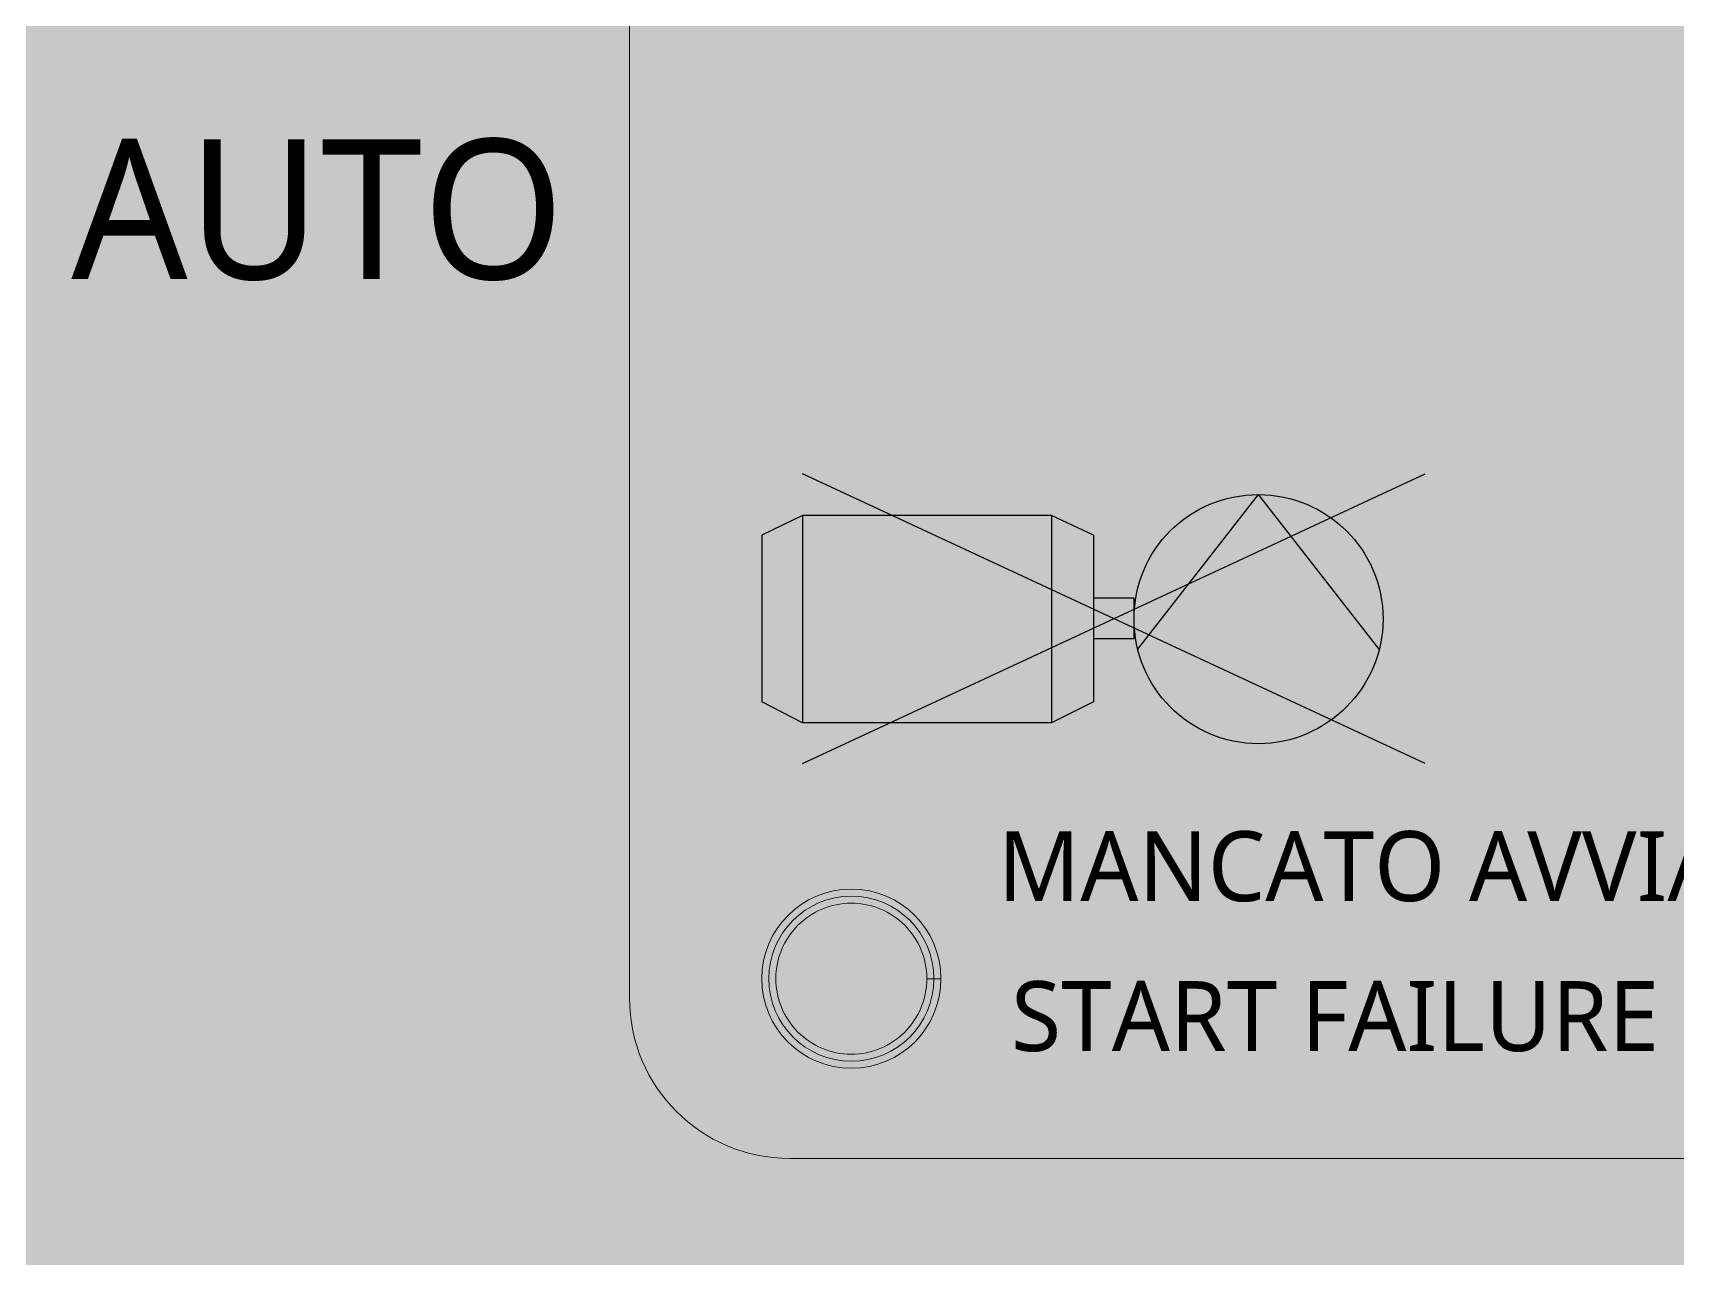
# Model space of a CAD drawing. Header units: millimetres. Extents: x -27 to 294, y 105 to 354.
# Drawn here: x 75.38 to 116.48, y 211.56 to 242.19 of the extents above; entities that cross this region are included whole.
import ezdxf

# ---------------------------------------------------------------- set-up
doc = ezdxf.new("R2010")
doc.units = ezdxf.units.MM
doc.header["$MEASUREMENT"] = 0
doc.layers.add('CEA-SMART REV3', color=7, linetype='Continuous', lineweight=0)

# ---------------------------------------------------------------- blocks, each defined once
blk = doc.blocks.new('Block_4')
at = {"layer": 'CEA-SMART REV3', "true_color": 0x1d1d1b, "transparency": 33554687}
h = blk.add_hatch(color=250, dxfattribs=at)
h.dxf.hatch_style = 2
edge = h.paths.add_edge_path()
edge.add_spline(control_points=[(97.902, 218.543), (97.902, 218.543), (97.726, 218.543), (97.726, 218.543), (97.726, 218.021), (97.515, 217.551), (97.173, 217.208), (96.831, 216.867), (96.361, 216.655), (95.839, 216.655), (95.317, 216.655), (94.847, 216.867), (94.505, 217.208), (94.163, 217.551), (93.952, 218.021), (93.952, 218.543), (93.952, 219.064), (94.163, 219.535), (94.505, 219.877), (94.847, 220.219), (95.317, 220.429), (95.839, 220.429), (96.361, 220.429), (96.831, 220.219), (97.173, 219.877), (97.515, 219.535), (97.726, 219.064), (97.726, 218.543), (97.726, 218.543), (97.902, 218.543), (97.902, 218.543), (97.902, 218.543), (98.079, 218.543), (98.079, 218.543), (98.079, 219.779), (97.076, 220.782), (95.839, 220.782), (94.602, 220.782), (93.6, 219.779), (93.6, 218.543), (93.6, 217.306), (94.602, 216.303), (95.839, 216.303), (97.076, 216.303), (98.079, 217.306), (98.079, 218.543), (98.079, 218.543), (97.902, 218.543), (97.902, 218.543), (97.902, 218.543), (97.902, 218.543), (97.902, 218.543)], knot_values=[0, 0, 0, 0, 1, 1, 1, 2, 2, 2, 3, 3, 3, 4, 4, 4, 5, 5, 5, 6, 6, 6, 7, 7, 7, 8, 8, 8, 9, 9, 9, 10, 10, 10, 11, 11, 11, 12, 12, 12, 13, 13, 13, 14, 14, 14, 15, 15, 15, 16, 16, 16, 17, 17, 17, 17], degree=3, periodic=0)
at = {"layer": 'CEA-SMART REV3', "true_color": 0x3abff0, "transparency": 33554687}
h = blk.add_hatch(color=133, dxfattribs=at)
h.dxf.hatch_style = 2
edge = h.paths.add_edge_path()
edge.add_spline(control_points=[(97.902, 218.543), (97.902, 217.403), (96.979, 216.479), (95.839, 216.479), (94.7, 216.479), (93.776, 217.403), (93.776, 218.543), (93.776, 219.682), (94.7, 220.606), (95.839, 220.606), (96.979, 220.606), (97.902, 219.682), (97.902, 218.543), (97.902, 218.543), (97.902, 218.543), (97.902, 218.543)], knot_values=[0, 0, 0, 0, 1, 1, 1, 2, 2, 2, 3, 3, 3, 4, 4, 4, 5, 5, 5, 5], degree=3, periodic=0)
at = {"layer": 'CEA-SMART REV3'}
for points, knots in [([(97.902, 218.543), (97.902, 218.543), (97.726, 218.543), (97.726, 218.543), (97.726, 218.021), (97.515, 217.551), (97.173, 217.208), (96.831, 216.867), (96.361, 216.655), (95.839, 216.655), (95.317, 216.655), (94.847, 216.867), (94.505, 217.208), (94.163, 217.551), (93.952, 218.021), (93.952, 218.543), (93.952, 219.064), (94.163, 219.535), (94.505, 219.877), (94.847, 220.219), (95.317, 220.429), (95.839, 220.429), (96.361, 220.429), (96.831, 220.219), (97.173, 219.877), (97.515, 219.535), (97.726, 219.064), (97.726, 218.543), (97.726, 218.543), (97.902, 218.543), (97.902, 218.543), (97.902, 218.543), (98.079, 218.543), (98.079, 218.543), (98.079, 219.779), (97.076, 220.782), (95.839, 220.782), (94.602, 220.782), (93.6, 219.779), (93.6, 218.543), (93.6, 217.306), (94.602, 216.303), (95.839, 216.303), (97.076, 216.303), (98.079, 217.306), (98.079, 218.543), (98.079, 218.543), (97.902, 218.543), (97.902, 218.543), (97.902, 218.543), (97.902, 218.543), (97.902, 218.543)], [0, 0, 0, 0, 1, 1, 1, 2, 2, 2, 3, 3, 3, 4, 4, 4, 5, 5, 5, 6, 6, 6, 7, 7, 7, 8, 8, 8, 9, 9, 9, 10, 10, 10, 11, 11, 11, 12, 12, 12, 13, 13, 13, 14, 14, 14, 15, 15, 15, 16, 16, 16, 17, 17, 17, 17]), ([(97.902, 218.543), (97.902, 217.403), (96.979, 216.479), (95.839, 216.479), (94.7, 216.479), (93.776, 217.403), (93.776, 218.543), (93.776, 219.682), (94.7, 220.606), (95.839, 220.606), (96.979, 220.606), (97.902, 219.682), (97.902, 218.543), (97.902, 218.543), (97.902, 218.543), (97.902, 218.543)], [0, 0, 0, 0, 1, 1, 1, 2, 2, 2, 3, 3, 3, 4, 4, 4, 5, 5, 5, 5])]:
    blk.add_open_spline(points, degree=3, knots=knots, dxfattribs=at)
blk = doc.blocks.new('Block_24')
at = {"layer": 'CEA-SMART REV3', "color": 9, "lineweight": 30, "true_color": 0xc8c8c8}
for p, q in [((103.004, 226.776), (106.019, 230.643)), ((109.034, 226.776), (106.019, 230.643)), ((94.615, 230.119), (93.6, 229.627)), ((94.615, 230.119), (94.615, 224.941)), ((100.841, 230.119), (94.615, 230.119)), ((101.89, 229.627), (100.841, 230.119)), ((100.841, 230.119), (100.841, 224.941)), ((93.6, 229.627), (93.6, 225.466)), ((101.89, 229.627), (101.89, 225.466)), ((102.906, 228.054), (101.89, 228.054)), ((102.906, 227.038), (102.906, 228.054)), ((102.906, 227.038), (101.89, 227.038)), ((94.615, 224.941), (93.6, 225.466)), ((101.89, 225.466), (100.841, 224.941)), ((100.841, 224.941), (94.615, 224.941))]:
    blk.add_line(p, q, dxfattribs=at)
for points in [[(94.615, 223.925), (94.615, 223.925), (110.181, 231.167), (110.181, 231.167)], [(110.181, 223.925), (110.181, 223.925), (94.615, 231.167), (94.615, 231.167)]]:
    blk.add_open_spline(points, degree=3, dxfattribs=at)
blk.add_open_spline([(109.132, 227.53), (109.132, 229.267), (107.723, 230.643), (106.019, 230.643), (104.282, 230.643), (102.906, 229.267), (102.906, 227.53), (102.906, 225.826), (104.282, 224.417), (106.019, 224.417), (107.723, 224.417), (109.132, 225.826), (109.132, 227.53)], degree=3, knots=[0, 0, 0, 0, 1, 1, 1, 2, 2, 2, 3, 3, 3, 4, 4, 4, 4], dxfattribs=at)

msp = doc.modelspace()

# ---------------------------------------------------------------- hatches: boundary and pattern name
at = {"layer": 'CEA-SMART REV3', "true_color": 0x1d252c, "transparency": 33554687}
h = msp.add_hatch(color=250, dxfattribs=at)
h.dxf.hatch_style = 2
edge = h.paths.add_edge_path()
edge.add_spline(control_points=[(235.837, 150.907), (235.837, 150.907), (32.837, 150.907), (32.837, 150.907), (30.075, 150.907), (27.837, 153.146), (27.837, 155.907), (27.837, 155.907), (27.837, 297.107), (27.837, 297.107), (27.837, 299.869), (30.075, 302.107), (32.837, 302.107), (32.837, 302.107), (235.837, 302.107), (235.837, 302.107), (238.598, 302.107), (240.837, 299.869), (240.837, 297.107), (240.837, 297.107), (240.837, 155.907), (240.837, 155.907), (240.837, 153.146), (238.598, 150.907), (235.837, 150.907)], knot_values=[0, 0, 0, 0, 1, 1, 1, 2, 2, 2, 3, 3, 3, 4, 4, 4, 5, 5, 5, 6, 6, 6, 7, 7, 7, 8, 8, 8, 8], degree=3, periodic=0)
at = {"layer": 'CEA-SMART REV3', "true_color": 0x000000, "transparency": 33554687}
h = msp.add_hatch(color=18, dxfattribs=at)
h.dxf.hatch_style = 2
edge = h.paths.add_edge_path()
edge.add_spline(control_points=[(174.96, 214.05), (174.96, 214.05), (94.295, 214.05), (94.295, 214.05), (92.086, 214.05), (90.295, 215.841), (90.295, 218.05), (90.295, 218.05), (90.295, 288.837), (90.295, 288.837), (90.295, 291.036), (92.095, 292.836), (94.295, 292.836), (94.295, 292.836), (174.96, 292.836), (174.96, 292.836), (177.169, 292.836), (178.96, 291.045), (178.96, 288.837), (178.96, 288.837), (178.96, 218.05), (178.96, 218.05), (178.96, 215.85), (177.16, 214.05), (174.96, 214.05), (174.96, 214.05), (174.96, 214.05), (174.96, 214.05)], knot_values=[0, 0, 0, 0, 1, 1, 1, 2, 2, 2, 3, 3, 3, 4, 4, 4, 5, 5, 5, 6, 6, 6, 7, 7, 7, 8, 8, 8, 9, 9, 9, 9], degree=3, periodic=0)

# ---------------------------------------------------------------- linework, layer by layer
at = {"layer": 'CEA-SMART REV3'}
for points, knots in [([(235.837, 150.907), (235.837, 150.907), (32.837, 150.907), (32.837, 150.907), (30.075, 150.907), (27.837, 153.146), (27.837, 155.907), (27.837, 155.907), (27.837, 297.107), (27.837, 297.107), (27.837, 299.869), (30.075, 302.107), (32.837, 302.107), (32.837, 302.107), (235.837, 302.107), (235.837, 302.107), (238.598, 302.107), (240.837, 299.869), (240.837, 297.107), (240.837, 297.107), (240.837, 155.907), (240.837, 155.907), (240.837, 153.146), (238.598, 150.907), (235.837, 150.907)], [0, 0, 0, 0, 1, 1, 1, 2, 2, 2, 3, 3, 3, 4, 4, 4, 5, 5, 5, 6, 6, 6, 7, 7, 7, 8, 8, 8, 8]), ([(174.96, 214.05), (174.96, 214.05), (94.295, 214.05), (94.295, 214.05), (92.086, 214.05), (90.295, 215.841), (90.295, 218.05), (90.295, 218.05), (90.295, 288.837), (90.295, 288.837), (90.295, 291.036), (92.095, 292.836), (94.295, 292.836), (94.295, 292.836), (174.96, 292.836), (174.96, 292.836), (177.169, 292.836), (178.96, 291.045), (178.96, 288.837), (178.96, 288.837), (178.96, 218.05), (178.96, 218.05), (178.96, 215.85), (177.16, 214.05), (174.96, 214.05), (174.96, 214.05), (174.96, 214.05), (174.96, 214.05)], [0, 0, 0, 0, 1, 1, 1, 2, 2, 2, 3, 3, 3, 4, 4, 4, 5, 5, 5, 6, 6, 6, 7, 7, 7, 8, 8, 8, 9, 9, 9, 9])]:
    msp.add_open_spline(points, degree=3, knots=knots, dxfattribs=at)

# ---------------------------------------------------------------- block references
for name in ['Block_24', 'Block_4']:
    msp.add_blockref(name, (0, 0), dxfattribs=at)

# ---------------------------------------------------------------- texts
at = {"layer": 'CEA-SMART REV3', "char_height": 0.2, "attachment_point": 7}
for s, insert in [('\\C9;\\c13158600;\\FRoboto Black|b0|i0|c1;\\H3.496733;\\W1.000000;AUTO', (76.339, 235.982)), ('\\C9;\\c13158600;\\FRoboto Regular|b0|i0|c1;\\H1.748367;\\W1.000000;MANCATO AVVIAMENTO', (99.497, 220.457)), ('\\C9;\\c13158600;\\FRoboto Regular|b0|i0|c1;\\H1.748367;\\W1.000000;START FAILURE', (99.833, 216.709))]:
    msp.add_mtext(s, dxfattribs=dict(at, insert=insert))

doc.saveas('drawing.dxf')
